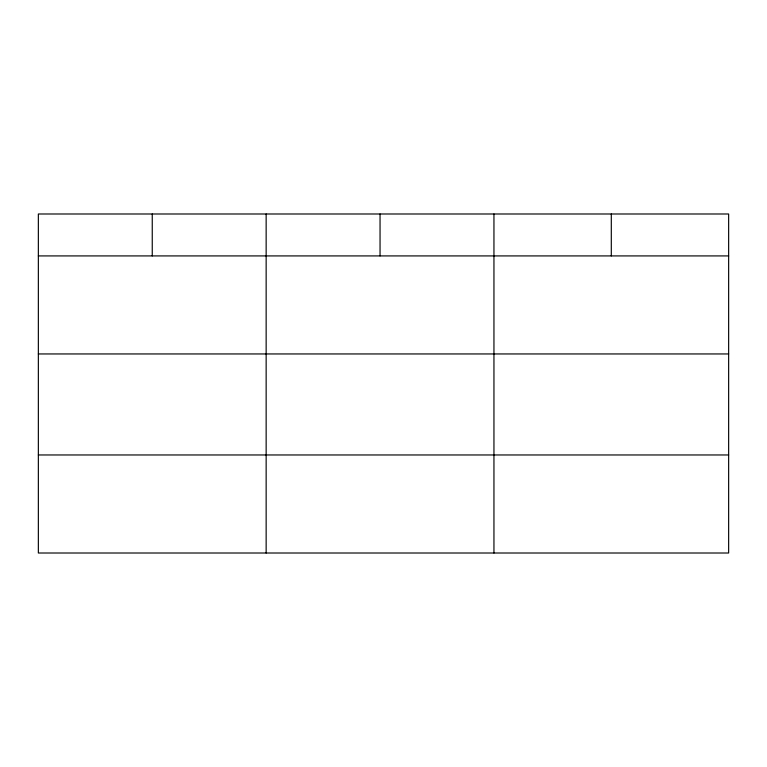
<?xml version="1.0" encoding="UTF-8"?>
<svg xmlns="http://www.w3.org/2000/svg" width="767" height="767" viewBox="0 0 767 767"><rect width="100%" height="100%" fill="white"/><g stroke="black" fill="none" stroke-linecap="round" stroke-linejoin="round"><path stroke-width="1.15" d="M728.65 353.951L728.65 213.993L38.35 213.993L38.35 553.007L728.65 553.007L728.65 353.951L38.35 353.951M38.35 255.919L728.65 255.919M38.35 454.965L728.65 454.965M611.299 213.993L611.299 255.919M493.948 213.993L493.948 553.007M380.048 213.993L380.048 255.919M266.149 213.993L266.149 553.007M152.25 213.993L152.25 255.919"/></g></svg>
